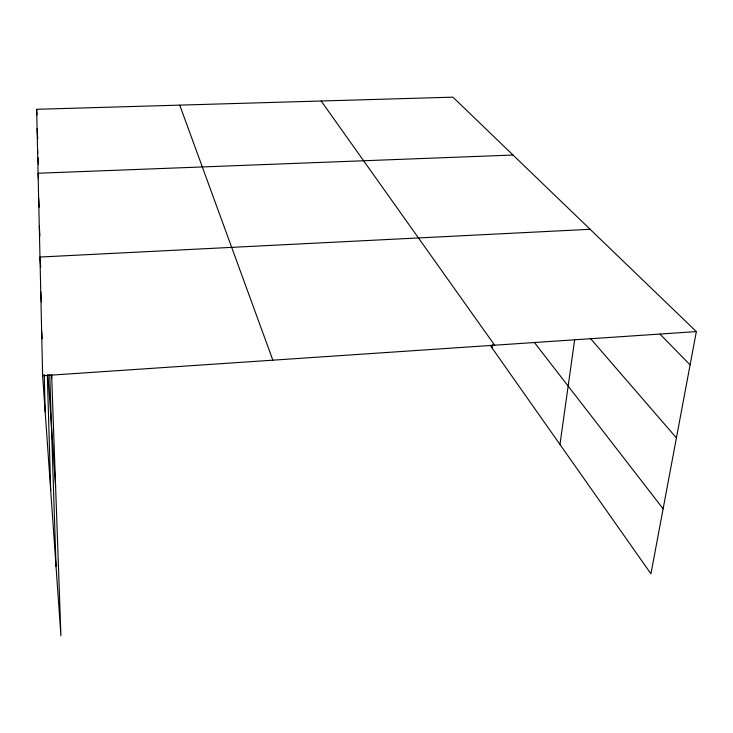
<?xml version="1.0" encoding="UTF-8"?>
<svg xmlns="http://www.w3.org/2000/svg" width="733" height="733" viewBox="0 0 733 733"><rect width="100%" height="100%" fill="white"/><g stroke="black" fill="none" stroke-linecap="round" stroke-linejoin="round"><path stroke-width="1.1" d="M492.155 348.083L492.521 344.712M559.966 444.473L574.635 339.855M51.622 374.572L60.921 635.841L42.633 375.717L36.65 109.299L452.921 97.159L696.35 331.591L650.941 573.792L490.203 345.316M42.633 375.717L696.35 331.591M590.129 229.292L39.967 257.036L40.654 267.105M513.008 155.029L38.089 173.245L38.455 178.779M660.057 334.175L690.11 364.897M590.312 338.325L676.422 437.894M534.265 342.311L663.127 508.803M321.164 100.998L494.647 345.206M179.75 105.131L272.859 360.178M40.746 291.771L41.451 301.95M41.625 331.023L42.166 338.783M38.647 198.295L39.243 207.155M39.27 226.066L39.949 236.072M47.966 374.453L55.616 486.639M36.65 109.299L37.017 114.889M37.081 128.66L37.74 138.656M37.557 149.88L37.786 153.206M38.079 157.632L38.519 164.265M51.521 374.572L51.75 377.99M49.743 374.554L56.047 566.545M47.324 375.259L50.705 490.514M44.246 374.444L45.171 411.79"/></g></svg>
